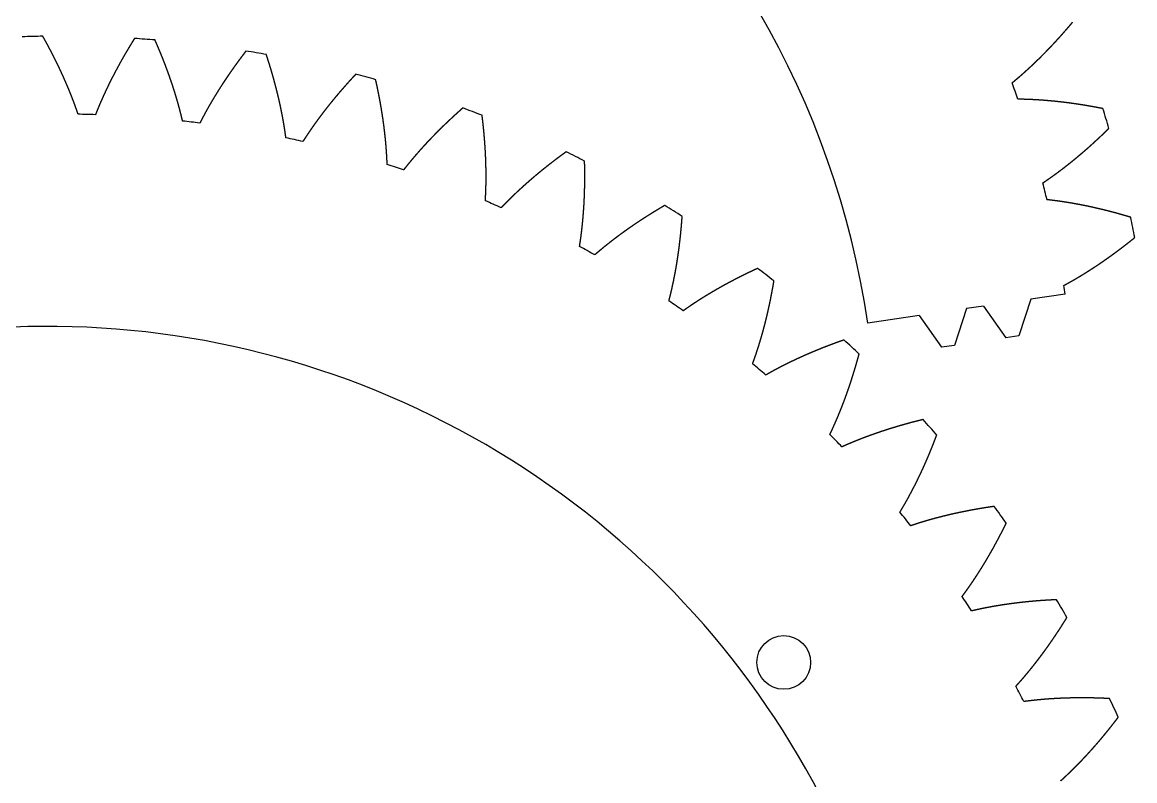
# Model space of a CAD drawing. Header units: millimetres. Extents: x 152 to 351, y -137 to 85.
# Drawn here: x 220.4 to 284.6, y -103.6 to -59.8 of the extents above; entities that cross this region are included whole.
import ezdxf

# ---------------------------------------------------------------- set-up
doc = ezdxf.new("R2010")
doc.units = ezdxf.units.MM
doc.header["$MEASUREMENT"] = 0

msp = doc.modelspace()

# ---------------------------------------------------------------- linework, layer by layer
at = {"linetype": 'Continuous'}
for p, q in [((280.547, -75.533), (278.568, -75.825)), ((275.848, -76.228), (274.859, -76.374)), ((275.848, -76.228), (277.13, -78.06)), ((278.568, -75.825), (277.872, -77.95)), ((272.138, -76.776), (269.172, -77.215)), ((272.138, -76.776), (273.42, -78.608)), ((274.859, -76.374), (274.162, -78.499)), ((277.872, -77.95), (277.13, -78.06)), ((274.162, -78.499), (273.42, -78.608))]:
    msp.add_line(p, q, dxfattribs=at)
msp.add_circle((264.318, -96.793), 1.55)
msp.add_circle((264.318, -96.793), 1.55)
for centre, radius, start, end in [((219.462, -84.564), 50.25, 8.40954, 180), ((222.604, -127.652), 67, 90.87617, 91.89306), ((222.604, -127.652), 67, 90.87617, 91.89306), ((222.604, -127.652), 67, 85.33771, 86.3546), ((222.604, -127.652), 67, 85.33771, 86.3546), ((222.604, -127.652), 67, 79.79925, 80.81614), ((222.604, -127.652), 67, 79.79925, 80.81614), ((222.604, -127.652), 67, 74.26079, 75.27768), ((222.604, -127.652), 67, 74.26079, 75.27768), ((218.703, -84.564), 62.5, 18.92621, 19.84302), ((222.604, -127.652), 67, 68.72233, 69.73921), ((222.604, -127.652), 67, 68.72233, 69.73921), ((222.604, -127.652), 62.5, 88.15698, 89.07379), ((222.604, -127.652), 62.5, 88.15698, 89.07379), ((218.703, -84.564), 67, 16.10694, 17.12383), ((222.604, -127.652), 62.5, 82.61852, 83.53533), ((222.604, -127.652), 62.5, 82.61852, 83.53533), ((222.604, -127.652), 62.5, 77.08005, 77.99687), ((222.604, -127.652), 62.5, 77.08005, 77.99687), ((222.604, -127.652), 67, 63.18386, 64.20075), ((222.604, -127.652), 67, 63.18386, 64.20075), ((222.604, -127.652), 62.5, 71.54159, 72.45841), ((222.604, -127.652), 62.5, 71.54159, 72.45841), ((218.703, -84.564), 62.5, 13.38775, 14.30456), ((222.604, -127.652), 62.5, 66.00313, 66.91995), ((222.604, -127.652), 62.5, 66.00313, 66.91995), ((222.604, -127.652), 67, 57.6454, 58.66229), ((222.604, -127.652), 67, 57.6454, 58.66229), ((218.703, -84.564), 67, 10.56848, 11.58537), ((222.604, -127.652), 62.5, 60.46467, 61.38148), ((222.604, -127.652), 62.5, 60.46467, 61.38148), ((222.604, -127.652), 67, 52.10694, 53.12383), ((222.604, -127.652), 67, 52.10694, 53.12383), ((218.703, -84.564), 62.5, 8.30769, 8.7661), ((222.604, -127.652), 62.5, 54.92621, 55.84302), ((222.604, -127.652), 62.5, 54.92621, 55.84302), ((221.844, -127.652), 50.25, 0, 188.40954), ((221.844, -127.652), 50.25, 0, 188.40954), ((222.604, -127.652), 67, 46.56848, 47.58537), ((222.604, -127.652), 67, 46.56848, 47.58537), ((222.604, -127.652), 62.5, 49.38775, 50.30456), ((222.604, -127.652), 62.5, 49.38775, 50.30456), ((222.604, -127.652), 67, 41.03002, 42.04691), ((222.604, -127.652), 67, 41.03002, 42.04691), ((222.604, -127.652), 62.5, 43.84929, 44.7661), ((222.604, -127.652), 62.5, 43.84929, 44.7661), ((222.604, -127.652), 67, 35.49156, 36.50844), ((222.604, -127.652), 67, 35.49156, 36.50844), ((222.604, -127.652), 62.5, 38.31082, 39.22764), ((222.604, -127.652), 62.5, 38.31082, 39.22764), ((222.604, -127.652), 62.5, 32.77236, 33.68918), ((222.604, -127.652), 62.5, 32.77236, 33.68918), ((222.604, -127.652), 67, 29.95309, 30.96998), ((222.604, -127.652), 67, 29.95309, 30.96998), ((222.604, -127.652), 62.5, 27.2339, 28.15071), ((222.604, -127.652), 62.5, 27.2339, 28.15071), ((222.604, -127.652), 67, 24.41463, 25.43152), ((222.604, -127.652), 67, 24.41463, 25.43152)]:
    msp.add_arc(centre, radius, start, end)
for points in [[(277.492, -63.348), (277.509, -63.335), (277.542, -63.307), (277.591, -63.266), (277.658, -63.211), (277.74, -63.142), (277.822, -63.072), (277.904, -63.002), (277.986, -62.931), (278.067, -62.86), (278.148, -62.788), (278.229, -62.716), (278.309, -62.643), (278.39, -62.57), (278.47, -62.497), (278.55, -62.423), (278.629, -62.349), (278.709, -62.274), (278.788, -62.199), (278.867, -62.123), (278.945, -62.047), (279.024, -61.971), (279.102, -61.894), (279.18, -61.817), (279.258, -61.739), (279.335, -61.661), (279.412, -61.583), (279.489, -61.504), (279.566, -61.425), (279.642, -61.345), (279.719, -61.265), (279.795, -61.185), (279.87, -61.104), (279.946, -61.023), (280.021, -60.941), (280.096, -60.86), (280.171, -60.777), (280.246, -60.695), (280.32, -60.612), (280.394, -60.529), (280.468, -60.445), (280.541, -60.361), (280.615, -60.277), (280.688, -60.192), (280.761, -60.107), (280.834, -60.022), (280.892, -59.953), (280.935, -59.902), (280.964, -59.867), (280.978, -59.85)], [(223.614, -65.16), (223.607, -65.14), (223.594, -65.099), (223.573, -65.038), (223.545, -64.956), (223.509, -64.855), (223.473, -64.753), (223.436, -64.652), (223.399, -64.55), (223.362, -64.449), (223.323, -64.348), (223.284, -64.247), (223.245, -64.146), (223.205, -64.044), (223.165, -63.944), (223.124, -63.843), (223.083, -63.742), (223.041, -63.641), (222.999, -63.54), (222.956, -63.44), (222.913, -63.339), (222.87, -63.239), (222.825, -63.139), (222.781, -63.038), (222.736, -62.938), (222.69, -62.838), (222.644, -62.738), (222.598, -62.638), (222.551, -62.539), (222.504, -62.439), (222.456, -62.339), (222.408, -62.24), (222.359, -62.14), (222.31, -62.041), (222.261, -61.942), (222.211, -61.842), (222.161, -61.743), (222.11, -61.644), (222.059, -61.545), (222.007, -61.447), (221.955, -61.348), (221.903, -61.249), (221.85, -61.151), (221.797, -61.052), (221.743, -60.954), (221.689, -60.856), (221.645, -60.777), (221.613, -60.718), (221.591, -60.679), (221.58, -60.66)], [(223.614, -65.16), (223.607, -65.14), (223.594, -65.099), (223.573, -65.038), (223.545, -64.956), (223.509, -64.855), (223.473, -64.753), (223.436, -64.652), (223.399, -64.55), (223.362, -64.449), (223.323, -64.348), (223.284, -64.247), (223.245, -64.146), (223.205, -64.044), (223.165, -63.944), (223.124, -63.843), (223.083, -63.742), (223.041, -63.641), (222.999, -63.54), (222.956, -63.44), (222.913, -63.339), (222.87, -63.239), (222.825, -63.139), (222.781, -63.038), (222.736, -62.938), (222.69, -62.838), (222.644, -62.738), (222.598, -62.638), (222.551, -62.539), (222.504, -62.439), (222.456, -62.339), (222.408, -62.24), (222.359, -62.14), (222.31, -62.041), (222.261, -61.942), (222.211, -61.842), (222.161, -61.743), (222.11, -61.644), (222.059, -61.545), (222.007, -61.447), (221.955, -61.348), (221.903, -61.249), (221.85, -61.151), (221.797, -61.052), (221.743, -60.954), (221.689, -60.856), (221.645, -60.777), (221.613, -60.718), (221.591, -60.679), (221.58, -60.66)], [(226.864, -60.787), (226.852, -60.806), (226.828, -60.844), (226.793, -60.902), (226.745, -60.978), (226.687, -61.073), (226.628, -61.169), (226.57, -61.265), (226.513, -61.361), (226.456, -61.457), (226.399, -61.553), (226.343, -61.649), (226.287, -61.745), (226.231, -61.842), (226.176, -61.938), (226.122, -62.035), (226.067, -62.132), (226.014, -62.229), (225.96, -62.326), (225.907, -62.423), (225.855, -62.52), (225.803, -62.617), (225.751, -62.715), (225.7, -62.812), (225.649, -62.91), (225.599, -63.008), (225.549, -63.105), (225.5, -63.203), (225.451, -63.301), (225.402, -63.4), (225.354, -63.498), (225.307, -63.596), (225.26, -63.695), (225.213, -63.793), (225.167, -63.892), (225.122, -63.991), (225.076, -64.09), (225.032, -64.189), (224.988, -64.288), (224.944, -64.387), (224.901, -64.486), (224.858, -64.586), (224.816, -64.685), (224.775, -64.785), (224.734, -64.884), (224.693, -64.984), (224.661, -65.064), (224.638, -65.124), (224.622, -65.164), (224.614, -65.184)], [(226.864, -60.787), (226.852, -60.806), (226.828, -60.844), (226.793, -60.902), (226.745, -60.978), (226.687, -61.073), (226.628, -61.169), (226.57, -61.265), (226.513, -61.361), (226.456, -61.457), (226.399, -61.553), (226.343, -61.649), (226.287, -61.745), (226.231, -61.842), (226.176, -61.938), (226.122, -62.035), (226.067, -62.132), (226.014, -62.229), (225.96, -62.326), (225.907, -62.423), (225.855, -62.52), (225.803, -62.617), (225.751, -62.715), (225.7, -62.812), (225.649, -62.91), (225.599, -63.008), (225.549, -63.105), (225.5, -63.203), (225.451, -63.301), (225.402, -63.4), (225.354, -63.498), (225.307, -63.596), (225.26, -63.695), (225.213, -63.793), (225.167, -63.892), (225.122, -63.991), (225.076, -64.09), (225.032, -64.189), (224.988, -64.288), (224.944, -64.387), (224.901, -64.486), (224.858, -64.586), (224.816, -64.685), (224.775, -64.785), (224.734, -64.884), (224.693, -64.984), (224.661, -65.064), (224.638, -65.124), (224.622, -65.164), (224.614, -65.184)], [(229.641, -65.549), (229.636, -65.528), (229.626, -65.486), (229.612, -65.424), (229.591, -65.34), (229.566, -65.235), (229.54, -65.131), (229.513, -65.026), (229.486, -64.922), (229.458, -64.817), (229.43, -64.713), (229.401, -64.608), (229.371, -64.504), (229.342, -64.399), (229.311, -64.295), (229.28, -64.191), (229.249, -64.086), (229.217, -63.982), (229.185, -63.878), (229.152, -63.774), (229.119, -63.669), (229.085, -63.565), (229.051, -63.461), (229.016, -63.357), (228.981, -63.253), (228.945, -63.149), (228.909, -63.045), (228.873, -62.941), (228.836, -62.837), (228.798, -62.734), (228.76, -62.63), (228.722, -62.526), (228.683, -62.422), (228.644, -62.319), (228.604, -62.215), (228.564, -62.112), (228.524, -62.008), (228.483, -61.905), (228.441, -61.801), (228.4, -61.698), (228.357, -61.595), (228.315, -61.492), (228.272, -61.388), (228.228, -61.285), (228.184, -61.182), (228.14, -61.079), (228.104, -60.997), (228.077, -60.935), (228.059, -60.894), (228.05, -60.873)], [(229.641, -65.549), (229.636, -65.528), (229.626, -65.486), (229.612, -65.424), (229.591, -65.34), (229.566, -65.235), (229.54, -65.131), (229.513, -65.026), (229.486, -64.922), (229.458, -64.817), (229.43, -64.713), (229.401, -64.608), (229.371, -64.504), (229.342, -64.399), (229.311, -64.295), (229.28, -64.191), (229.249, -64.086), (229.217, -63.982), (229.185, -63.878), (229.152, -63.774), (229.119, -63.669), (229.085, -63.565), (229.051, -63.461), (229.016, -63.357), (228.981, -63.253), (228.945, -63.149), (228.909, -63.045), (228.873, -62.941), (228.836, -62.837), (228.798, -62.734), (228.76, -62.63), (228.722, -62.526), (228.683, -62.422), (228.644, -62.319), (228.604, -62.215), (228.564, -62.112), (228.524, -62.008), (228.483, -61.905), (228.441, -61.801), (228.4, -61.698), (228.357, -61.595), (228.315, -61.492), (228.272, -61.388), (228.228, -61.285), (228.184, -61.182), (228.14, -61.079), (228.104, -60.997), (228.077, -60.935), (228.059, -60.894), (228.05, -60.873)], [(233.297, -61.511), (233.284, -61.528), (233.256, -61.564), (233.215, -61.617), (233.161, -61.689), (233.093, -61.778), (233.026, -61.868), (232.959, -61.958), (232.893, -62.047), (232.826, -62.137), (232.761, -62.228), (232.695, -62.318), (232.63, -62.408), (232.566, -62.499), (232.502, -62.59), (232.438, -62.681), (232.375, -62.772), (232.312, -62.863), (232.249, -62.954), (232.187, -63.046), (232.126, -63.138), (232.065, -63.229), (232.004, -63.321), (231.943, -63.414), (231.884, -63.506), (231.824, -63.598), (231.765, -63.691), (231.706, -63.784), (231.648, -63.877), (231.591, -63.97), (231.533, -64.063), (231.477, -64.156), (231.42, -64.25), (231.364, -64.343), (231.309, -64.437), (231.254, -64.531), (231.2, -64.625), (231.146, -64.719), (231.092, -64.814), (231.039, -64.908), (230.987, -65.003), (230.935, -65.098), (230.883, -65.193), (230.832, -65.288), (230.782, -65.383), (230.732, -65.478), (230.692, -65.555), (230.663, -65.612), (230.643, -65.651), (230.634, -65.67)], [(233.297, -61.511), (233.284, -61.528), (233.256, -61.564), (233.215, -61.617), (233.161, -61.689), (233.093, -61.778), (233.026, -61.868), (232.959, -61.958), (232.893, -62.047), (232.826, -62.137), (232.761, -62.228), (232.695, -62.318), (232.63, -62.408), (232.566, -62.499), (232.502, -62.59), (232.438, -62.681), (232.375, -62.772), (232.312, -62.863), (232.249, -62.954), (232.187, -63.046), (232.126, -63.138), (232.065, -63.229), (232.004, -63.321), (231.943, -63.414), (231.884, -63.506), (231.824, -63.598), (231.765, -63.691), (231.706, -63.784), (231.648, -63.877), (231.591, -63.97), (231.533, -64.063), (231.477, -64.156), (231.42, -64.25), (231.364, -64.343), (231.309, -64.437), (231.254, -64.531), (231.2, -64.625), (231.146, -64.719), (231.092, -64.814), (231.039, -64.908), (230.987, -65.003), (230.935, -65.098), (230.883, -65.193), (230.832, -65.288), (230.782, -65.383), (230.732, -65.478), (230.692, -65.555), (230.663, -65.612), (230.643, -65.651), (230.634, -65.67)], [(235.602, -66.518), (235.599, -66.497), (235.593, -66.454), (235.585, -66.39), (235.573, -66.305), (235.557, -66.199), (235.541, -66.092), (235.525, -65.985), (235.508, -65.879), (235.49, -65.772), (235.472, -65.665), (235.454, -65.559), (235.434, -65.452), (235.415, -65.345), (235.395, -65.238), (235.374, -65.131), (235.353, -65.025), (235.331, -64.918), (235.309, -64.811), (235.287, -64.704), (235.264, -64.597), (235.24, -64.49), (235.216, -64.383), (235.191, -64.276), (235.167, -64.169), (235.141, -64.062), (235.115, -63.955), (235.089, -63.848), (235.062, -63.741), (235.035, -63.634), (235.007, -63.528), (234.979, -63.421), (234.95, -63.314), (234.921, -63.207), (234.892, -63.1), (234.862, -62.993), (234.832, -62.886), (234.801, -62.779), (234.77, -62.672), (234.738, -62.565), (234.706, -62.458), (234.673, -62.352), (234.64, -62.245), (234.607, -62.138), (234.573, -62.031), (234.539, -61.924), (234.512, -61.839), (234.491, -61.775), (234.477, -61.732), (234.47, -61.711)], [(235.602, -66.518), (235.599, -66.497), (235.593, -66.454), (235.585, -66.39), (235.573, -66.305), (235.557, -66.199), (235.541, -66.092), (235.525, -65.985), (235.508, -65.879), (235.49, -65.772), (235.472, -65.665), (235.454, -65.559), (235.434, -65.452), (235.415, -65.345), (235.395, -65.238), (235.374, -65.131), (235.353, -65.025), (235.331, -64.918), (235.309, -64.811), (235.287, -64.704), (235.264, -64.597), (235.24, -64.49), (235.216, -64.383), (235.191, -64.276), (235.167, -64.169), (235.141, -64.062), (235.115, -63.955), (235.089, -63.848), (235.062, -63.741), (235.035, -63.634), (235.007, -63.528), (234.979, -63.421), (234.95, -63.314), (234.921, -63.207), (234.892, -63.1), (234.862, -62.993), (234.832, -62.886), (234.801, -62.779), (234.77, -62.672), (234.738, -62.565), (234.706, -62.458), (234.673, -62.352), (234.64, -62.245), (234.607, -62.138), (234.573, -62.031), (234.539, -61.924), (234.512, -61.839), (234.491, -61.775), (234.477, -61.732), (234.47, -61.711)], [(239.631, -62.851), (239.616, -62.868), (239.585, -62.901), (239.539, -62.95), (239.478, -63.016), (239.402, -63.098), (239.326, -63.181), (239.251, -63.264), (239.176, -63.347), (239.102, -63.43), (239.028, -63.513), (238.954, -63.597), (238.881, -63.681), (238.808, -63.765), (238.735, -63.849), (238.663, -63.933), (238.591, -64.018), (238.52, -64.102), (238.449, -64.187), (238.378, -64.272), (238.308, -64.358), (238.238, -64.443), (238.169, -64.529), (238.1, -64.615), (238.031, -64.701), (237.963, -64.787), (237.895, -64.874), (237.828, -64.96), (237.761, -65.047), (237.695, -65.134), (237.629, -65.221), (237.563, -65.309), (237.498, -65.397), (237.434, -65.484), (237.369, -65.572), (237.306, -65.66), (237.242, -65.749), (237.18, -65.837), (237.117, -65.926), (237.055, -66.015), (236.994, -66.104), (236.933, -66.194), (236.873, -66.283), (236.813, -66.373), (236.753, -66.463), (236.695, -66.553), (236.648, -66.625), (236.613, -66.68), (236.59, -66.716), (236.578, -66.734)], [(239.631, -62.851), (239.616, -62.868), (239.585, -62.901), (239.539, -62.95), (239.478, -63.016), (239.402, -63.098), (239.326, -63.181), (239.251, -63.264), (239.176, -63.347), (239.102, -63.43), (239.028, -63.513), (238.954, -63.597), (238.881, -63.681), (238.808, -63.765), (238.735, -63.849), (238.663, -63.933), (238.591, -64.018), (238.52, -64.102), (238.449, -64.187), (238.378, -64.272), (238.308, -64.358), (238.238, -64.443), (238.169, -64.529), (238.1, -64.615), (238.031, -64.701), (237.963, -64.787), (237.895, -64.874), (237.828, -64.96), (237.761, -65.047), (237.695, -65.134), (237.629, -65.221), (237.563, -65.309), (237.498, -65.397), (237.434, -65.484), (237.369, -65.572), (237.306, -65.66), (237.242, -65.749), (237.18, -65.837), (237.117, -65.926), (237.055, -66.015), (236.994, -66.104), (236.933, -66.194), (236.873, -66.283), (236.813, -66.373), (236.753, -66.463), (236.695, -66.553), (236.648, -66.625), (236.613, -66.68), (236.59, -66.716), (236.578, -66.734)], [(241.441, -68.058), (241.441, -68.037), (241.439, -67.994), (241.437, -67.929), (241.433, -67.843), (241.428, -67.736), (241.422, -67.628), (241.416, -67.52), (241.41, -67.413), (241.402, -67.305), (241.395, -67.197), (241.386, -67.089), (241.378, -66.98), (241.369, -66.872), (241.359, -66.764), (241.349, -66.656), (241.338, -66.547), (241.327, -66.439), (241.315, -66.33), (241.303, -66.222), (241.29, -66.113), (241.277, -66.004), (241.263, -65.896), (241.249, -65.787), (241.235, -65.678), (241.22, -65.569), (241.204, -65.46), (241.188, -65.351), (241.172, -65.242), (241.155, -65.133), (241.138, -65.024), (241.12, -64.915), (241.102, -64.806), (241.084, -64.696), (241.065, -64.587), (241.045, -64.478), (241.025, -64.368), (241.005, -64.259), (240.984, -64.15), (240.963, -64.04), (240.941, -63.931), (240.919, -63.821), (240.897, -63.712), (240.874, -63.602), (240.851, -63.493), (240.827, -63.383), (240.808, -63.295), (240.793, -63.23), (240.783, -63.186), (240.778, -63.164)], [(241.441, -68.058), (241.441, -68.037), (241.439, -67.994), (241.437, -67.929), (241.433, -67.843), (241.428, -67.736), (241.422, -67.628), (241.416, -67.52), (241.41, -67.413), (241.402, -67.305), (241.395, -67.197), (241.386, -67.089), (241.378, -66.98), (241.369, -66.872), (241.359, -66.764), (241.349, -66.656), (241.338, -66.547), (241.327, -66.439), (241.315, -66.33), (241.303, -66.222), (241.29, -66.113), (241.277, -66.004), (241.263, -65.896), (241.249, -65.787), (241.235, -65.678), (241.22, -65.569), (241.204, -65.46), (241.188, -65.351), (241.172, -65.242), (241.155, -65.133), (241.138, -65.024), (241.12, -64.915), (241.102, -64.806), (241.084, -64.696), (241.065, -64.587), (241.045, -64.478), (241.025, -64.368), (241.005, -64.259), (240.984, -64.15), (240.963, -64.04), (240.941, -63.931), (240.919, -63.821), (240.897, -63.712), (240.874, -63.602), (240.851, -63.493), (240.827, -63.383), (240.808, -63.295), (240.793, -63.23), (240.783, -63.186), (240.778, -63.164)], [(245.806, -64.797), (245.789, -64.812), (245.755, -64.842), (245.705, -64.886), (245.637, -64.946), (245.554, -65.021), (245.471, -65.096), (245.388, -65.171), (245.305, -65.246), (245.223, -65.322), (245.141, -65.398), (245.06, -65.474), (244.979, -65.55), (244.898, -65.627), (244.818, -65.703), (244.738, -65.78), (244.658, -65.858), (244.579, -65.935), (244.5, -66.013), (244.421, -66.091), (244.343, -66.169), (244.266, -66.247), (244.188, -66.326), (244.111, -66.405), (244.035, -66.484), (243.959, -66.563), (243.883, -66.643), (243.808, -66.722), (243.733, -66.802), (243.658, -66.883), (243.584, -66.963), (243.51, -67.044), (243.437, -67.125), (243.364, -67.206), (243.292, -67.287), (243.22, -67.369), (243.149, -67.451), (243.077, -67.533), (243.007, -67.615), (242.937, -67.698), (242.867, -67.781), (242.798, -67.864), (242.729, -67.947), (242.661, -68.03), (242.593, -68.114), (242.526, -68.198), (242.472, -68.266), (242.432, -68.316), (242.406, -68.35), (242.393, -68.367)], [(245.806, -64.797), (245.789, -64.812), (245.755, -64.842), (245.705, -64.886), (245.637, -64.946), (245.554, -65.021), (245.471, -65.096), (245.388, -65.171), (245.305, -65.246), (245.223, -65.322), (245.141, -65.398), (245.06, -65.474), (244.979, -65.55), (244.898, -65.627), (244.818, -65.703), (244.738, -65.78), (244.658, -65.858), (244.579, -65.935), (244.5, -66.013), (244.421, -66.091), (244.343, -66.169), (244.266, -66.247), (244.188, -66.326), (244.111, -66.405), (244.035, -66.484), (243.959, -66.563), (243.883, -66.643), (243.808, -66.722), (243.733, -66.802), (243.658, -66.883), (243.584, -66.963), (243.51, -67.044), (243.437, -67.125), (243.364, -67.206), (243.292, -67.287), (243.22, -67.369), (243.149, -67.451), (243.077, -67.533), (243.007, -67.615), (242.937, -67.698), (242.867, -67.781), (242.798, -67.864), (242.729, -67.947), (242.661, -68.03), (242.593, -68.114), (242.526, -68.198), (242.472, -68.266), (242.432, -68.316), (242.406, -68.35), (242.393, -68.367)], [(282.733, -64.836), (282.711, -64.832), (282.667, -64.823), (282.6, -64.81), (282.512, -64.793), (282.402, -64.772), (282.292, -64.751), (282.182, -64.731), (282.072, -64.711), (281.962, -64.692), (281.852, -64.673), (281.742, -64.654), (281.632, -64.636), (281.523, -64.619), (281.413, -64.601), (281.303, -64.584), (281.193, -64.568), (281.084, -64.552), (280.974, -64.537), (280.864, -64.522), (280.755, -64.507), (280.645, -64.493), (280.536, -64.479), (280.427, -64.466), (280.317, -64.453), (280.208, -64.441), (280.099, -64.429), (279.99, -64.417), (279.881, -64.406), (279.772, -64.396), (279.663, -64.386), (279.554, -64.376), (279.445, -64.367), (279.337, -64.359), (279.228, -64.351), (279.12, -64.343), (279.011, -64.336), (278.903, -64.329), (278.794, -64.323), (278.686, -64.318), (278.578, -64.312), (278.47, -64.308), (278.362, -64.304), (278.254, -64.3), (278.146, -64.297), (278.039, -64.295), (277.953, -64.293), (277.888, -64.292), (277.845, -64.292), (277.824, -64.292)], [(247.105, -70.154), (247.106, -70.133), (247.109, -70.09), (247.113, -70.026), (247.117, -69.94), (247.123, -69.832), (247.128, -69.725), (247.132, -69.617), (247.136, -69.509), (247.139, -69.401), (247.142, -69.292), (247.144, -69.184), (247.146, -69.076), (247.147, -68.967), (247.148, -68.858), (247.148, -68.75), (247.148, -68.641), (247.147, -68.532), (247.146, -68.422), (247.144, -68.313), (247.142, -68.204), (247.14, -68.094), (247.137, -67.985), (247.133, -67.875), (247.129, -67.765), (247.125, -67.656), (247.12, -67.546), (247.115, -67.436), (247.109, -67.326), (247.103, -67.215), (247.096, -67.105), (247.089, -66.995), (247.081, -66.884), (247.073, -66.774), (247.065, -66.663), (247.056, -66.553), (247.047, -66.442), (247.037, -66.331), (247.027, -66.22), (247.017, -66.109), (247.006, -65.998), (246.994, -65.887), (246.983, -65.776), (246.971, -65.665), (246.958, -65.553), (246.945, -65.442), (246.934, -65.353), (246.926, -65.286), (246.92, -65.241), (246.918, -65.219)], [(247.105, -70.154), (247.106, -70.133), (247.109, -70.09), (247.113, -70.026), (247.117, -69.94), (247.123, -69.832), (247.128, -69.725), (247.132, -69.617), (247.136, -69.509), (247.139, -69.401), (247.142, -69.292), (247.144, -69.184), (247.146, -69.076), (247.147, -68.967), (247.148, -68.858), (247.148, -68.75), (247.148, -68.641), (247.147, -68.532), (247.146, -68.422), (247.144, -68.313), (247.142, -68.204), (247.14, -68.094), (247.137, -67.985), (247.133, -67.875), (247.129, -67.765), (247.125, -67.656), (247.12, -67.546), (247.115, -67.436), (247.109, -67.326), (247.103, -67.215), (247.096, -67.105), (247.089, -66.995), (247.081, -66.884), (247.073, -66.774), (247.065, -66.663), (247.056, -66.553), (247.047, -66.442), (247.037, -66.331), (247.027, -66.22), (247.017, -66.109), (247.006, -65.998), (246.994, -65.887), (246.983, -65.776), (246.971, -65.665), (246.958, -65.553), (246.945, -65.442), (246.934, -65.353), (246.926, -65.286), (246.92, -65.241), (246.918, -65.219)], [(279.265, -69.121), (279.283, -69.109), (279.319, -69.085), (279.372, -69.049), (279.443, -69.001), (279.532, -68.94), (279.62, -68.878), (279.709, -68.816), (279.797, -68.754), (279.884, -68.691), (279.972, -68.627), (280.06, -68.563), (280.147, -68.499), (280.234, -68.434), (280.321, -68.368), (280.407, -68.302), (280.494, -68.236), (280.58, -68.169), (280.666, -68.102), (280.752, -68.035), (280.837, -67.967), (280.923, -67.898), (281.008, -67.829), (281.093, -67.76), (281.178, -67.69), (281.262, -67.62), (281.347, -67.549), (281.431, -67.478), (281.515, -67.407), (281.599, -67.335), (281.682, -67.263), (281.766, -67.19), (281.849, -67.117), (281.932, -67.044), (282.015, -66.97), (282.097, -66.896), (282.18, -66.821), (282.262, -66.746), (282.344, -66.671), (282.426, -66.595), (282.507, -66.519), (282.589, -66.442), (282.67, -66.365), (282.751, -66.288), (282.832, -66.211), (282.912, -66.133), (282.977, -66.07), (283.025, -66.023), (283.057, -65.991), (283.073, -65.976)], [(251.764, -67.33), (251.746, -67.343), (251.709, -67.369), (251.654, -67.409), (251.582, -67.462), (251.491, -67.528), (251.401, -67.595), (251.312, -67.661), (251.222, -67.729), (251.133, -67.796), (251.044, -67.864), (250.956, -67.931), (250.868, -68), (250.78, -68.068), (250.693, -68.137), (250.606, -68.206), (250.519, -68.275), (250.433, -68.344), (250.347, -68.414), (250.261, -68.484), (250.176, -68.554), (250.091, -68.625), (250.006, -68.695), (249.922, -68.766), (249.838, -68.838), (249.755, -68.909), (249.672, -68.981), (249.589, -69.053), (249.507, -69.126), (249.425, -69.198), (249.343, -69.271), (249.262, -69.344), (249.182, -69.418), (249.101, -69.492), (249.021, -69.566), (248.942, -69.64), (248.863, -69.715), (248.784, -69.789), (248.706, -69.865), (248.628, -69.94), (248.551, -70.016), (248.474, -70.092), (248.397, -70.168), (248.321, -70.245), (248.246, -70.321), (248.171, -70.399), (248.111, -70.46), (248.066, -70.507), (248.037, -70.538), (248.022, -70.554)], [(251.764, -67.33), (251.746, -67.343), (251.709, -67.369), (251.654, -67.409), (251.582, -67.462), (251.491, -67.528), (251.401, -67.595), (251.312, -67.661), (251.222, -67.729), (251.133, -67.796), (251.044, -67.864), (250.956, -67.931), (250.868, -68), (250.78, -68.068), (250.693, -68.137), (250.606, -68.206), (250.519, -68.275), (250.433, -68.344), (250.347, -68.414), (250.261, -68.484), (250.176, -68.554), (250.091, -68.625), (250.006, -68.695), (249.922, -68.766), (249.838, -68.838), (249.755, -68.909), (249.672, -68.981), (249.589, -69.053), (249.507, -69.126), (249.425, -69.198), (249.343, -69.271), (249.262, -69.344), (249.182, -69.418), (249.101, -69.492), (249.021, -69.566), (248.942, -69.64), (248.863, -69.715), (248.784, -69.789), (248.706, -69.865), (248.628, -69.94), (248.551, -70.016), (248.474, -70.092), (248.397, -70.168), (248.321, -70.245), (248.246, -70.321), (248.171, -70.399), (248.111, -70.46), (248.066, -70.507), (248.037, -70.538), (248.022, -70.554)], [(252.54, -72.787), (252.543, -72.766), (252.55, -72.724), (252.56, -72.66), (252.573, -72.575), (252.589, -72.469), (252.604, -72.362), (252.619, -72.255), (252.633, -72.148), (252.646, -72.041), (252.66, -71.933), (252.672, -71.826), (252.685, -71.718), (252.696, -71.61), (252.708, -71.502), (252.718, -71.393), (252.729, -71.285), (252.738, -71.176), (252.748, -71.068), (252.757, -70.959), (252.765, -70.85), (252.773, -70.74), (252.781, -70.631), (252.788, -70.522), (252.795, -70.412), (252.801, -70.302), (252.807, -70.192), (252.812, -70.082), (252.817, -69.972), (252.821, -69.862), (252.825, -69.752), (252.829, -69.641), (252.832, -69.53), (252.835, -69.42), (252.837, -69.309), (252.839, -69.198), (252.841, -69.087), (252.842, -68.975), (252.842, -68.864), (252.843, -68.753), (252.842, -68.641), (252.842, -68.529), (252.841, -68.417), (252.839, -68.306), (252.838, -68.194), (252.835, -68.082), (252.833, -67.992), (252.832, -67.924), (252.83, -67.879), (252.83, -67.857)], [(252.54, -72.787), (252.543, -72.766), (252.55, -72.724), (252.56, -72.66), (252.573, -72.575), (252.589, -72.469), (252.604, -72.362), (252.619, -72.255), (252.633, -72.148), (252.646, -72.041), (252.66, -71.933), (252.672, -71.826), (252.685, -71.718), (252.696, -71.61), (252.708, -71.502), (252.718, -71.393), (252.729, -71.285), (252.738, -71.176), (252.748, -71.068), (252.757, -70.959), (252.765, -70.85), (252.773, -70.74), (252.781, -70.631), (252.788, -70.522), (252.795, -70.412), (252.801, -70.302), (252.807, -70.192), (252.812, -70.082), (252.817, -69.972), (252.821, -69.862), (252.825, -69.752), (252.829, -69.641), (252.832, -69.53), (252.835, -69.42), (252.837, -69.309), (252.839, -69.198), (252.841, -69.087), (252.842, -68.975), (252.842, -68.864), (252.843, -68.753), (252.842, -68.641), (252.842, -68.529), (252.841, -68.417), (252.839, -68.306), (252.838, -68.194), (252.835, -68.082), (252.833, -67.992), (252.832, -67.924), (252.83, -67.879), (252.83, -67.857)], [(257.45, -70.426), (257.43, -70.437), (257.391, -70.46), (257.333, -70.494), (257.256, -70.54), (257.159, -70.597), (257.063, -70.654), (256.968, -70.712), (256.872, -70.77), (256.777, -70.829), (256.682, -70.888), (256.587, -70.947), (256.493, -71.006), (256.399, -71.065), (256.306, -71.125), (256.212, -71.186), (256.119, -71.246), (256.027, -71.307), (255.934, -71.368), (255.842, -71.429), (255.751, -71.491), (255.659, -71.553), (255.568, -71.615), (255.478, -71.678), (255.388, -71.741), (255.298, -71.804), (255.208, -71.867), (255.119, -71.931), (255.03, -71.995), (254.941, -72.06), (254.853, -72.124), (254.765, -72.189), (254.678, -72.255), (254.591, -72.32), (254.504, -72.386), (254.418, -72.453), (254.332, -72.519), (254.247, -72.586), (254.161, -72.654), (254.077, -72.721), (253.992, -72.789), (253.908, -72.857), (253.825, -72.926), (253.742, -72.995), (253.659, -73.064), (253.577, -73.133), (253.512, -73.189), (253.463, -73.231), (253.43, -73.259), (253.414, -73.273)], [(257.45, -70.426), (257.43, -70.437), (257.391, -70.46), (257.333, -70.494), (257.256, -70.54), (257.159, -70.597), (257.063, -70.654), (256.968, -70.712), (256.872, -70.77), (256.777, -70.829), (256.682, -70.888), (256.587, -70.947), (256.493, -71.006), (256.399, -71.065), (256.306, -71.125), (256.212, -71.186), (256.119, -71.246), (256.027, -71.307), (255.934, -71.368), (255.842, -71.429), (255.751, -71.491), (255.659, -71.553), (255.568, -71.615), (255.478, -71.678), (255.388, -71.741), (255.298, -71.804), (255.208, -71.867), (255.119, -71.931), (255.03, -71.995), (254.941, -72.06), (254.853, -72.124), (254.765, -72.189), (254.678, -72.255), (254.591, -72.32), (254.504, -72.386), (254.418, -72.453), (254.332, -72.519), (254.247, -72.586), (254.161, -72.654), (254.077, -72.721), (253.992, -72.789), (253.908, -72.857), (253.825, -72.926), (253.742, -72.995), (253.659, -73.064), (253.577, -73.133), (253.512, -73.189), (253.463, -73.231), (253.43, -73.259), (253.414, -73.273)], [(284.338, -71.108), (284.316, -71.102), (284.273, -71.089), (284.209, -71.069), (284.123, -71.044), (284.015, -71.012), (283.907, -70.981), (283.8, -70.95), (283.692, -70.92), (283.585, -70.89), (283.477, -70.86), (283.369, -70.831), (283.262, -70.803), (283.154, -70.775), (283.047, -70.747), (282.939, -70.72), (282.831, -70.693), (282.724, -70.666), (282.616, -70.64), (282.509, -70.615), (282.401, -70.59), (282.293, -70.565), (282.186, -70.541), (282.078, -70.517), (281.971, -70.494), (281.863, -70.471), (281.756, -70.448), (281.648, -70.426), (281.541, -70.405), (281.433, -70.384), (281.326, -70.364), (281.218, -70.344), (281.111, -70.324), (281.004, -70.305), (280.896, -70.287), (280.789, -70.268), (280.682, -70.251), (280.575, -70.234), (280.467, -70.217), (280.36, -70.201), (280.253, -70.186), (280.146, -70.171), (280.039, -70.156), (279.932, -70.142), (279.825, -70.129), (279.718, -70.116), (279.633, -70.106), (279.568, -70.099), (279.526, -70.095), (279.504, -70.092)], [(257.695, -75.933), (257.701, -75.912), (257.712, -75.87), (257.728, -75.808), (257.749, -75.725), (257.775, -75.62), (257.8, -75.515), (257.825, -75.41), (257.85, -75.305), (257.873, -75.2), (257.897, -75.094), (257.92, -74.988), (257.943, -74.882), (257.965, -74.776), (257.986, -74.669), (258.007, -74.562), (258.028, -74.456), (258.048, -74.348), (258.068, -74.241), (258.088, -74.134), (258.107, -74.026), (258.125, -73.918), (258.143, -73.81), (258.161, -73.702), (258.178, -73.593), (258.195, -73.484), (258.211, -73.376), (258.227, -73.267), (258.243, -73.157), (258.258, -73.048), (258.272, -72.939), (258.287, -72.829), (258.3, -72.719), (258.314, -72.609), (258.327, -72.499), (258.34, -72.389), (258.352, -72.278), (258.364, -72.168), (258.375, -72.057), (258.386, -71.946), (258.397, -71.835), (258.407, -71.724), (258.417, -71.612), (258.426, -71.501), (258.435, -71.389), (258.444, -71.277), (258.45, -71.188), (258.455, -71.121), (258.458, -71.076), (258.46, -71.053)], [(257.695, -75.933), (257.701, -75.912), (257.712, -75.87), (257.728, -75.808), (257.749, -75.725), (257.775, -75.62), (257.8, -75.515), (257.825, -75.41), (257.85, -75.305), (257.873, -75.2), (257.897, -75.094), (257.92, -74.988), (257.943, -74.882), (257.965, -74.776), (257.986, -74.669), (258.007, -74.562), (258.028, -74.456), (258.048, -74.348), (258.068, -74.241), (258.088, -74.134), (258.107, -74.026), (258.125, -73.918), (258.143, -73.81), (258.161, -73.702), (258.178, -73.593), (258.195, -73.484), (258.211, -73.376), (258.227, -73.267), (258.243, -73.157), (258.258, -73.048), (258.272, -72.939), (258.287, -72.829), (258.3, -72.719), (258.314, -72.609), (258.327, -72.499), (258.34, -72.389), (258.352, -72.278), (258.364, -72.168), (258.375, -72.057), (258.386, -71.946), (258.397, -71.835), (258.407, -71.724), (258.417, -71.612), (258.426, -71.501), (258.435, -71.389), (258.444, -71.277), (258.45, -71.188), (258.455, -71.121), (258.458, -71.076), (258.46, -71.053)], [(280.473, -75.038), (280.492, -75.028), (280.529, -75.008), (280.586, -74.977), (280.662, -74.936), (280.756, -74.884), (280.85, -74.831), (280.944, -74.778), (281.037, -74.724), (281.131, -74.67), (281.224, -74.615), (281.317, -74.56), (281.41, -74.504), (281.503, -74.448), (281.596, -74.391), (281.689, -74.334), (281.781, -74.276), (281.873, -74.218), (281.965, -74.159), (282.057, -74.1), (282.149, -74.041), (282.241, -73.981), (282.332, -73.921), (282.424, -73.86), (282.515, -73.798), (282.606, -73.737), (282.696, -73.675), (282.787, -73.612), (282.878, -73.549), (282.968, -73.486), (283.058, -73.422), (283.148, -73.358), (283.238, -73.293), (283.328, -73.228), (283.417, -73.162), (283.507, -73.097), (283.596, -73.03), (283.685, -72.964), (283.774, -72.896), (283.862, -72.829), (283.951, -72.761), (284.039, -72.693), (284.128, -72.624), (284.216, -72.555), (284.304, -72.486), (284.391, -72.416), (284.461, -72.36), (284.514, -72.317), (284.549, -72.289), (284.566, -72.275)], [(262.81, -74.056), (262.789, -74.066), (262.749, -74.084), (262.688, -74.113), (262.606, -74.151), (262.505, -74.198), (262.403, -74.246), (262.303, -74.295), (262.202, -74.343), (262.102, -74.392), (262.001, -74.442), (261.902, -74.491), (261.802, -74.541), (261.703, -74.591), (261.604, -74.642), (261.505, -74.693), (261.407, -74.744), (261.309, -74.796), (261.211, -74.848), (261.114, -74.9), (261.016, -74.952), (260.919, -75.005), (260.823, -75.058), (260.727, -75.112), (260.631, -75.166), (260.535, -75.22), (260.44, -75.275), (260.345, -75.329), (260.25, -75.385), (260.156, -75.44), (260.062, -75.496), (259.968, -75.552), (259.875, -75.609), (259.782, -75.666), (259.689, -75.723), (259.597, -75.781), (259.505, -75.839), (259.413, -75.897), (259.322, -75.956), (259.231, -76.015), (259.141, -76.074), (259.051, -76.134), (258.961, -76.194), (258.872, -76.255), (258.783, -76.316), (258.694, -76.377), (258.624, -76.426), (258.571, -76.464), (258.536, -76.489), (258.518, -76.501)], [(262.81, -74.056), (262.789, -74.066), (262.749, -74.084), (262.688, -74.113), (262.606, -74.151), (262.505, -74.198), (262.403, -74.246), (262.303, -74.295), (262.202, -74.343), (262.102, -74.392), (262.001, -74.442), (261.902, -74.491), (261.802, -74.541), (261.703, -74.591), (261.604, -74.642), (261.505, -74.693), (261.407, -74.744), (261.309, -74.796), (261.211, -74.848), (261.114, -74.9), (261.016, -74.952), (260.919, -75.005), (260.823, -75.058), (260.727, -75.112), (260.631, -75.166), (260.535, -75.22), (260.44, -75.275), (260.345, -75.329), (260.25, -75.385), (260.156, -75.44), (260.062, -75.496), (259.968, -75.552), (259.875, -75.609), (259.782, -75.666), (259.689, -75.723), (259.597, -75.781), (259.505, -75.839), (259.413, -75.897), (259.322, -75.956), (259.231, -76.015), (259.141, -76.074), (259.051, -76.134), (258.961, -76.194), (258.872, -76.255), (258.783, -76.316), (258.694, -76.377), (258.624, -76.426), (258.571, -76.464), (258.536, -76.489), (258.518, -76.501)], [(262.523, -79.561), (262.531, -79.541), (262.545, -79.501), (262.567, -79.44), (262.596, -79.359), (262.632, -79.257), (262.668, -79.156), (262.703, -79.054), (262.737, -78.951), (262.771, -78.849), (262.805, -78.746), (262.838, -78.642), (262.871, -78.539), (262.903, -78.435), (262.935, -78.331), (262.966, -78.227), (262.997, -78.123), (263.027, -78.018), (263.058, -77.913), (263.087, -77.808), (263.117, -77.703), (263.145, -77.597), (263.174, -77.491), (263.202, -77.385), (263.229, -77.279), (263.257, -77.172), (263.283, -77.066), (263.31, -76.959), (263.336, -76.852), (263.361, -76.744), (263.386, -76.637), (263.411, -76.529), (263.436, -76.421), (263.46, -76.313), (263.483, -76.204), (263.506, -76.096), (263.529, -75.987), (263.552, -75.878), (263.574, -75.769), (263.595, -75.659), (263.617, -75.55), (263.637, -75.44), (263.658, -75.33), (263.678, -75.22), (263.698, -75.11), (263.717, -75), (263.732, -74.911), (263.744, -74.845), (263.751, -74.8), (263.755, -74.778)], [(262.523, -79.561), (262.531, -79.541), (262.545, -79.501), (262.567, -79.44), (262.596, -79.359), (262.632, -79.257), (262.668, -79.156), (262.703, -79.054), (262.737, -78.951), (262.771, -78.849), (262.805, -78.746), (262.838, -78.642), (262.871, -78.539), (262.903, -78.435), (262.935, -78.331), (262.966, -78.227), (262.997, -78.123), (263.027, -78.018), (263.058, -77.913), (263.087, -77.808), (263.117, -77.703), (263.145, -77.597), (263.174, -77.491), (263.202, -77.385), (263.229, -77.279), (263.257, -77.172), (263.283, -77.066), (263.31, -76.959), (263.336, -76.852), (263.361, -76.744), (263.386, -76.637), (263.411, -76.529), (263.436, -76.421), (263.46, -76.313), (263.483, -76.204), (263.506, -76.096), (263.529, -75.987), (263.552, -75.878), (263.574, -75.769), (263.595, -75.659), (263.617, -75.55), (263.637, -75.44), (263.658, -75.33), (263.678, -75.22), (263.698, -75.11), (263.717, -75), (263.732, -74.911), (263.744, -74.845), (263.751, -74.8), (263.755, -74.778)], [(267.795, -78.187), (267.774, -78.194), (267.731, -78.209), (267.668, -78.231), (267.583, -78.261), (267.477, -78.299), (267.372, -78.337), (267.267, -78.375), (267.162, -78.414), (267.057, -78.453), (266.953, -78.492), (266.849, -78.532), (266.745, -78.572), (266.641, -78.613), (266.538, -78.653), (266.435, -78.695), (266.332, -78.736), (266.229, -78.778), (266.127, -78.82), (266.025, -78.863), (265.923, -78.906), (265.822, -78.949), (265.72, -78.993), (265.619, -79.037), (265.519, -79.081), (265.418, -79.126), (265.318, -79.171), (265.218, -79.216), (265.119, -79.262), (265.02, -79.308), (264.921, -79.355), (264.822, -79.402), (264.724, -79.449), (264.626, -79.497), (264.528, -79.545), (264.43, -79.593), (264.333, -79.642), (264.237, -79.691), (264.14, -79.741), (264.044, -79.791), (263.948, -79.842), (263.853, -79.892), (263.758, -79.944), (263.663, -79.995), (263.569, -80.047), (263.475, -80.1), (263.4, -80.142), (263.344, -80.174), (263.306, -80.195), (263.288, -80.206)], [(267.795, -78.187), (267.774, -78.194), (267.731, -78.209), (267.668, -78.231), (267.583, -78.261), (267.477, -78.299), (267.372, -78.337), (267.267, -78.375), (267.162, -78.414), (267.057, -78.453), (266.953, -78.492), (266.849, -78.532), (266.745, -78.572), (266.641, -78.613), (266.538, -78.653), (266.435, -78.695), (266.332, -78.736), (266.229, -78.778), (266.127, -78.82), (266.025, -78.863), (265.923, -78.906), (265.822, -78.949), (265.72, -78.993), (265.619, -79.037), (265.519, -79.081), (265.418, -79.126), (265.318, -79.171), (265.218, -79.216), (265.119, -79.262), (265.02, -79.308), (264.921, -79.355), (264.822, -79.402), (264.724, -79.449), (264.626, -79.497), (264.528, -79.545), (264.43, -79.593), (264.333, -79.642), (264.237, -79.691), (264.14, -79.741), (264.044, -79.791), (263.948, -79.842), (263.853, -79.892), (263.758, -79.944), (263.663, -79.995), (263.569, -80.047), (263.475, -80.1), (263.4, -80.142), (263.344, -80.174), (263.306, -80.195), (263.288, -80.206)], [(266.978, -83.638), (266.988, -83.619), (267.006, -83.58), (267.034, -83.522), (267.071, -83.444), (267.116, -83.347), (267.161, -83.249), (267.206, -83.15), (267.25, -83.052), (267.294, -82.953), (267.337, -82.854), (267.38, -82.754), (267.423, -82.655), (267.465, -82.554), (267.506, -82.454), (267.548, -82.353), (267.589, -82.252), (267.629, -82.151), (267.669, -82.05), (267.709, -81.948), (267.748, -81.846), (267.787, -81.744), (267.826, -81.641), (267.864, -81.538), (267.901, -81.435), (267.939, -81.332), (267.976, -81.228), (268.012, -81.124), (268.048, -81.02), (268.084, -80.915), (268.12, -80.811), (268.155, -80.706), (268.189, -80.601), (268.224, -80.495), (268.258, -80.39), (268.291, -80.284), (268.324, -80.178), (268.357, -80.072), (268.39, -79.965), (268.422, -79.858), (268.454, -79.751), (268.485, -79.644), (268.516, -79.537), (268.547, -79.429), (268.577, -79.321), (268.607, -79.213), (268.631, -79.127), (268.648, -79.062), (268.66, -79.018), (268.666, -78.997)], [(266.978, -83.638), (266.988, -83.619), (267.006, -83.58), (267.034, -83.522), (267.071, -83.444), (267.116, -83.347), (267.161, -83.249), (267.206, -83.15), (267.25, -83.052), (267.294, -82.953), (267.337, -82.854), (267.38, -82.754), (267.423, -82.655), (267.465, -82.554), (267.506, -82.454), (267.548, -82.353), (267.589, -82.252), (267.629, -82.151), (267.669, -82.05), (267.709, -81.948), (267.748, -81.846), (267.787, -81.744), (267.826, -81.641), (267.864, -81.538), (267.901, -81.435), (267.939, -81.332), (267.976, -81.228), (268.012, -81.124), (268.048, -81.02), (268.084, -80.915), (268.12, -80.811), (268.155, -80.706), (268.189, -80.601), (268.224, -80.495), (268.258, -80.39), (268.291, -80.284), (268.324, -80.178), (268.357, -80.072), (268.39, -79.965), (268.422, -79.858), (268.454, -79.751), (268.485, -79.644), (268.516, -79.537), (268.547, -79.429), (268.577, -79.321), (268.607, -79.213), (268.631, -79.127), (268.648, -79.062), (268.66, -79.018), (268.666, -78.997)], [(272.358, -82.779), (272.336, -82.785), (272.293, -82.795), (272.227, -82.811), (272.14, -82.833), (272.031, -82.86), (271.923, -82.888), (271.814, -82.916), (271.706, -82.944), (271.598, -82.973), (271.491, -83.002), (271.383, -83.032), (271.276, -83.062), (271.169, -83.092), (271.062, -83.122), (270.955, -83.153), (270.849, -83.185), (270.743, -83.217), (270.637, -83.249), (270.531, -83.281), (270.426, -83.314), (270.32, -83.347), (270.215, -83.381), (270.111, -83.415), (270.006, -83.45), (269.902, -83.484), (269.798, -83.52), (269.694, -83.555), (269.591, -83.591), (269.487, -83.628), (269.384, -83.664), (269.282, -83.702), (269.179, -83.739), (269.077, -83.777), (268.975, -83.816), (268.873, -83.855), (268.772, -83.894), (268.671, -83.934), (268.57, -83.974), (268.47, -84.014), (268.37, -84.055), (268.27, -84.096), (268.17, -84.138), (268.071, -84.18), (267.972, -84.223), (267.873, -84.266), (267.794, -84.301), (267.736, -84.328), (267.696, -84.345), (267.677, -84.354)], [(272.358, -82.779), (272.336, -82.785), (272.293, -82.795), (272.227, -82.811), (272.14, -82.833), (272.031, -82.86), (271.923, -82.888), (271.814, -82.916), (271.706, -82.944), (271.598, -82.973), (271.491, -83.002), (271.383, -83.032), (271.276, -83.062), (271.169, -83.092), (271.062, -83.122), (270.955, -83.153), (270.849, -83.185), (270.743, -83.217), (270.637, -83.249), (270.531, -83.281), (270.426, -83.314), (270.32, -83.347), (270.215, -83.381), (270.111, -83.415), (270.006, -83.45), (269.902, -83.484), (269.798, -83.52), (269.694, -83.555), (269.591, -83.591), (269.487, -83.628), (269.384, -83.664), (269.282, -83.702), (269.179, -83.739), (269.077, -83.777), (268.975, -83.816), (268.873, -83.855), (268.772, -83.894), (268.671, -83.934), (268.57, -83.974), (268.47, -84.014), (268.37, -84.055), (268.27, -84.096), (268.17, -84.138), (268.071, -84.18), (267.972, -84.223), (267.873, -84.266), (267.794, -84.301), (267.736, -84.328), (267.696, -84.345), (267.677, -84.354)], [(271.019, -88.127), (271.03, -88.108), (271.052, -88.071), (271.086, -88.016), (271.13, -87.942), (271.184, -87.85), (271.239, -87.756), (271.293, -87.663), (271.346, -87.569), (271.399, -87.475), (271.452, -87.38), (271.504, -87.285), (271.556, -87.19), (271.608, -87.095), (271.659, -86.999), (271.71, -86.903), (271.76, -86.806), (271.81, -86.709), (271.86, -86.612), (271.909, -86.515), (271.958, -86.417), (272.007, -86.319), (272.055, -86.22), (272.103, -86.121), (272.15, -86.022), (272.198, -85.923), (272.244, -85.824), (272.291, -85.724), (272.337, -85.624), (272.383, -85.523), (272.428, -85.422), (272.473, -85.321), (272.518, -85.22), (272.562, -85.118), (272.606, -85.017), (272.65, -84.915), (272.693, -84.812), (272.736, -84.71), (272.778, -84.607), (272.821, -84.504), (272.863, -84.4), (272.904, -84.296), (272.945, -84.193), (272.986, -84.088), (273.027, -83.984), (273.067, -83.879), (273.099, -83.795), (273.123, -83.732), (273.139, -83.69), (273.147, -83.669)], [(271.019, -88.127), (271.03, -88.108), (271.052, -88.071), (271.086, -88.016), (271.13, -87.942), (271.184, -87.85), (271.239, -87.756), (271.293, -87.663), (271.346, -87.569), (271.399, -87.475), (271.452, -87.38), (271.504, -87.285), (271.556, -87.19), (271.608, -87.095), (271.659, -86.999), (271.71, -86.903), (271.76, -86.806), (271.81, -86.709), (271.86, -86.612), (271.909, -86.515), (271.958, -86.417), (272.007, -86.319), (272.055, -86.22), (272.103, -86.121), (272.15, -86.022), (272.198, -85.923), (272.244, -85.824), (272.291, -85.724), (272.337, -85.624), (272.383, -85.523), (272.428, -85.422), (272.473, -85.321), (272.518, -85.22), (272.562, -85.118), (272.606, -85.017), (272.65, -84.915), (272.693, -84.812), (272.736, -84.71), (272.778, -84.607), (272.821, -84.504), (272.863, -84.4), (272.904, -84.296), (272.945, -84.193), (272.986, -84.088), (273.027, -83.984), (273.067, -83.879), (273.099, -83.795), (273.123, -83.732), (273.139, -83.69), (273.147, -83.669)], [(276.457, -87.791), (276.434, -87.794), (276.39, -87.8), (276.323, -87.81), (276.234, -87.823), (276.123, -87.84), (276.013, -87.857), (275.902, -87.874), (275.792, -87.892), (275.682, -87.91), (275.572, -87.929), (275.462, -87.948), (275.352, -87.967), (275.243, -87.987), (275.133, -88.007), (275.024, -88.028), (274.915, -88.049), (274.807, -88.07), (274.698, -88.092), (274.59, -88.114), (274.482, -88.137), (274.374, -88.16), (274.266, -88.183), (274.158, -88.207), (274.051, -88.231), (273.944, -88.255), (273.837, -88.281), (273.73, -88.306), (273.624, -88.332), (273.517, -88.358), (273.411, -88.385), (273.306, -88.412), (273.2, -88.439), (273.095, -88.467), (272.989, -88.496), (272.885, -88.525), (272.78, -88.554), (272.675, -88.584), (272.571, -88.614), (272.467, -88.645), (272.364, -88.676), (272.26, -88.707), (272.157, -88.739), (272.054, -88.772), (271.951, -88.805), (271.849, -88.838), (271.767, -88.865), (271.706, -88.886), (271.666, -88.899), (271.645, -88.906)], [(276.457, -87.791), (276.434, -87.794), (276.39, -87.8), (276.323, -87.81), (276.234, -87.823), (276.123, -87.84), (276.013, -87.857), (275.902, -87.874), (275.792, -87.892), (275.682, -87.91), (275.572, -87.929), (275.462, -87.948), (275.352, -87.967), (275.243, -87.987), (275.133, -88.007), (275.024, -88.028), (274.915, -88.049), (274.807, -88.07), (274.698, -88.092), (274.59, -88.114), (274.482, -88.137), (274.374, -88.16), (274.266, -88.183), (274.158, -88.207), (274.051, -88.231), (273.944, -88.255), (273.837, -88.281), (273.73, -88.306), (273.624, -88.332), (273.517, -88.358), (273.411, -88.385), (273.306, -88.412), (273.2, -88.439), (273.095, -88.467), (272.989, -88.496), (272.885, -88.525), (272.78, -88.554), (272.675, -88.584), (272.571, -88.614), (272.467, -88.645), (272.364, -88.676), (272.26, -88.707), (272.157, -88.739), (272.054, -88.772), (271.951, -88.805), (271.849, -88.838), (271.767, -88.865), (271.706, -88.886), (271.666, -88.899), (271.645, -88.906)], [(274.608, -92.984), (274.621, -92.967), (274.646, -92.932), (274.685, -92.88), (274.736, -92.811), (274.799, -92.724), (274.862, -92.637), (274.925, -92.549), (274.987, -92.461), (275.049, -92.372), (275.111, -92.283), (275.172, -92.194), (275.233, -92.104), (275.293, -92.014), (275.354, -91.923), (275.413, -91.832), (275.473, -91.741), (275.532, -91.649), (275.591, -91.558), (275.65, -91.465), (275.708, -91.373), (275.765, -91.28), (275.823, -91.186), (275.88, -91.093), (275.937, -90.999), (275.993, -90.904), (276.05, -90.81), (276.106, -90.715), (276.161, -90.62), (276.216, -90.524), (276.271, -90.428), (276.326, -90.332), (276.38, -90.235), (276.434, -90.139), (276.487, -90.042), (276.541, -89.944), (276.594, -89.846), (276.646, -89.748), (276.699, -89.65), (276.751, -89.552), (276.802, -89.453), (276.854, -89.354), (276.905, -89.254), (276.956, -89.154), (277.006, -89.054), (277.056, -88.954), (277.096, -88.874), (277.126, -88.813), (277.146, -88.773), (277.156, -88.753)], [(274.608, -92.984), (274.621, -92.967), (274.646, -92.932), (274.685, -92.88), (274.736, -92.811), (274.799, -92.724), (274.862, -92.637), (274.925, -92.549), (274.987, -92.461), (275.049, -92.372), (275.111, -92.283), (275.172, -92.194), (275.233, -92.104), (275.293, -92.014), (275.354, -91.923), (275.413, -91.832), (275.473, -91.741), (275.532, -91.649), (275.591, -91.558), (275.65, -91.465), (275.708, -91.373), (275.765, -91.28), (275.823, -91.186), (275.88, -91.093), (275.937, -90.999), (275.993, -90.904), (276.05, -90.81), (276.106, -90.715), (276.161, -90.62), (276.216, -90.524), (276.271, -90.428), (276.326, -90.332), (276.38, -90.235), (276.434, -90.139), (276.487, -90.042), (276.541, -89.944), (276.594, -89.846), (276.646, -89.748), (276.699, -89.65), (276.751, -89.552), (276.802, -89.453), (276.854, -89.354), (276.905, -89.254), (276.956, -89.154), (277.006, -89.054), (277.056, -88.954), (277.096, -88.874), (277.126, -88.813), (277.146, -88.773), (277.156, -88.753)], [(280.052, -93.174), (280.03, -93.175), (279.985, -93.177), (279.918, -93.18), (279.828, -93.185), (279.716, -93.191), (279.604, -93.197), (279.493, -93.204), (279.381, -93.211), (279.27, -93.218), (279.158, -93.226), (279.047, -93.235), (278.936, -93.243), (278.825, -93.253), (278.714, -93.262), (278.604, -93.272), (278.493, -93.282), (278.383, -93.293), (278.273, -93.304), (278.163, -93.316), (278.053, -93.328), (277.944, -93.34), (277.834, -93.353), (277.725, -93.367), (277.616, -93.38), (277.507, -93.394), (277.398, -93.409), (277.289, -93.424), (277.18, -93.439), (277.072, -93.455), (276.964, -93.472), (276.856, -93.488), (276.748, -93.506), (276.641, -93.523), (276.533, -93.542), (276.426, -93.56), (276.319, -93.579), (276.212, -93.599), (276.106, -93.619), (275.999, -93.639), (275.893, -93.66), (275.787, -93.681), (275.681, -93.703), (275.576, -93.726), (275.47, -93.749), (275.365, -93.772), (275.281, -93.791), (275.219, -93.806), (275.177, -93.815), (275.156, -93.82)], [(280.052, -93.174), (280.03, -93.175), (279.985, -93.177), (279.918, -93.18), (279.828, -93.185), (279.716, -93.191), (279.604, -93.197), (279.493, -93.204), (279.381, -93.211), (279.27, -93.218), (279.158, -93.226), (279.047, -93.235), (278.936, -93.243), (278.825, -93.253), (278.714, -93.262), (278.604, -93.272), (278.493, -93.282), (278.383, -93.293), (278.273, -93.304), (278.163, -93.316), (278.053, -93.328), (277.944, -93.34), (277.834, -93.353), (277.725, -93.367), (277.616, -93.38), (277.507, -93.394), (277.398, -93.409), (277.289, -93.424), (277.18, -93.439), (277.072, -93.455), (276.964, -93.472), (276.856, -93.488), (276.748, -93.506), (276.641, -93.523), (276.533, -93.542), (276.426, -93.56), (276.319, -93.579), (276.212, -93.599), (276.106, -93.619), (275.999, -93.639), (275.893, -93.66), (275.787, -93.681), (275.681, -93.703), (275.576, -93.726), (275.47, -93.749), (275.365, -93.772), (275.281, -93.791), (275.219, -93.806), (275.177, -93.815), (275.156, -93.82)], [(277.711, -98.165), (277.725, -98.149), (277.754, -98.117), (277.797, -98.069), (277.855, -98.005), (277.926, -97.925), (277.998, -97.844), (278.069, -97.762), (278.139, -97.681), (278.209, -97.598), (278.279, -97.516), (278.349, -97.433), (278.418, -97.349), (278.487, -97.265), (278.556, -97.181), (278.624, -97.096), (278.692, -97.011), (278.76, -96.926), (278.827, -96.84), (278.894, -96.754), (278.961, -96.667), (279.028, -96.58), (279.094, -96.493), (279.16, -96.405), (279.226, -96.317), (279.291, -96.229), (279.356, -96.14), (279.421, -96.051), (279.485, -95.962), (279.549, -95.872), (279.613, -95.782), (279.677, -95.691), (279.74, -95.6), (279.803, -95.509), (279.866, -95.418), (279.928, -95.326), (279.99, -95.234), (280.052, -95.141), (280.114, -95.048), (280.175, -94.955), (280.236, -94.862), (280.297, -94.768), (280.357, -94.674), (280.417, -94.58), (280.477, -94.485), (280.537, -94.39), (280.584, -94.314), (280.62, -94.257), (280.643, -94.218), (280.655, -94.199)], [(277.711, -98.165), (277.725, -98.149), (277.754, -98.117), (277.797, -98.069), (277.855, -98.005), (277.926, -97.925), (277.998, -97.844), (278.069, -97.762), (278.139, -97.681), (278.209, -97.598), (278.279, -97.516), (278.349, -97.433), (278.418, -97.349), (278.487, -97.265), (278.556, -97.181), (278.624, -97.096), (278.692, -97.011), (278.76, -96.926), (278.827, -96.84), (278.894, -96.754), (278.961, -96.667), (279.028, -96.58), (279.094, -96.493), (279.16, -96.405), (279.226, -96.317), (279.291, -96.229), (279.356, -96.14), (279.421, -96.051), (279.485, -95.962), (279.549, -95.872), (279.613, -95.782), (279.677, -95.691), (279.74, -95.6), (279.803, -95.509), (279.866, -95.418), (279.928, -95.326), (279.99, -95.234), (280.052, -95.141), (280.114, -95.048), (280.175, -94.955), (280.236, -94.862), (280.297, -94.768), (280.357, -94.674), (280.417, -94.58), (280.477, -94.485), (280.537, -94.39), (280.584, -94.314), (280.62, -94.257), (280.643, -94.218), (280.655, -94.199)], [(283.112, -98.88), (283.089, -98.879), (283.044, -98.876), (282.977, -98.873), (282.887, -98.869), (282.775, -98.864), (282.663, -98.859), (282.552, -98.855), (282.44, -98.851), (282.328, -98.848), (282.217, -98.845), (282.105, -98.843), (281.994, -98.841), (281.883, -98.839), (281.772, -98.838), (281.661, -98.837), (281.55, -98.837), (281.439, -98.837), (281.328, -98.838), (281.218, -98.838), (281.107, -98.84), (280.997, -98.842), (280.886, -98.844), (280.776, -98.847), (280.666, -98.85), (280.557, -98.853), (280.447, -98.857), (280.337, -98.862), (280.228, -98.867), (280.118, -98.872), (280.009, -98.878), (279.9, -98.884), (279.791, -98.891), (279.682, -98.898), (279.574, -98.906), (279.465, -98.914), (279.357, -98.922), (279.249, -98.932), (279.141, -98.941), (279.033, -98.951), (278.925, -98.962), (278.817, -98.973), (278.71, -98.985), (278.603, -98.997), (278.496, -99.009), (278.389, -99.022), (278.303, -99.033), (278.24, -99.042), (278.197, -99.047), (278.176, -99.05)], [(283.112, -98.88), (283.089, -98.879), (283.044, -98.876), (282.977, -98.873), (282.887, -98.869), (282.775, -98.864), (282.663, -98.859), (282.552, -98.855), (282.44, -98.851), (282.328, -98.848), (282.217, -98.845), (282.105, -98.843), (281.994, -98.841), (281.883, -98.839), (281.772, -98.838), (281.661, -98.837), (281.55, -98.837), (281.439, -98.837), (281.328, -98.838), (281.218, -98.838), (281.107, -98.84), (280.997, -98.842), (280.886, -98.844), (280.776, -98.847), (280.666, -98.85), (280.557, -98.853), (280.447, -98.857), (280.337, -98.862), (280.228, -98.867), (280.118, -98.872), (280.009, -98.878), (279.9, -98.884), (279.791, -98.891), (279.682, -98.898), (279.574, -98.906), (279.465, -98.914), (279.357, -98.922), (279.249, -98.932), (279.141, -98.941), (279.033, -98.951), (278.925, -98.962), (278.817, -98.973), (278.71, -98.985), (278.603, -98.997), (278.496, -99.009), (278.389, -99.022), (278.303, -99.033), (278.24, -99.042), (278.197, -99.047), (278.176, -99.05)], [(280.3, -103.621), (280.315, -103.607), (280.347, -103.578), (280.395, -103.534), (280.458, -103.476), (280.537, -103.403), (280.616, -103.329), (280.694, -103.255), (280.772, -103.18), (280.85, -103.105), (280.928, -103.03), (281.005, -102.954), (281.082, -102.877), (281.159, -102.801), (281.235, -102.723), (281.312, -102.646), (281.387, -102.568), (281.463, -102.489), (281.539, -102.41), (281.614, -102.331), (281.689, -102.251), (281.763, -102.171), (281.838, -102.09), (281.912, -102.01), (281.985, -101.928), (282.059, -101.847), (282.132, -101.765), (282.205, -101.682), (282.278, -101.599), (282.351, -101.516), (282.423, -101.433), (282.495, -101.349), (282.567, -101.264), (282.638, -101.18), (282.71, -101.095), (282.781, -101.009), (282.851, -100.924), (282.922, -100.838), (282.992, -100.751), (283.062, -100.664), (283.132, -100.577), (283.201, -100.49), (283.27, -100.402), (283.339, -100.314), (283.408, -100.226), (283.477, -100.137), (283.531, -100.065), (283.572, -100.012), (283.599, -99.976), (283.613, -99.958)], [(280.3, -103.621), (280.315, -103.607), (280.347, -103.578), (280.395, -103.534), (280.458, -103.476), (280.537, -103.403), (280.616, -103.329), (280.694, -103.255), (280.772, -103.18), (280.85, -103.105), (280.928, -103.03), (281.005, -102.954), (281.082, -102.877), (281.159, -102.801), (281.235, -102.723), (281.312, -102.646), (281.387, -102.568), (281.463, -102.489), (281.539, -102.41), (281.614, -102.331), (281.689, -102.251), (281.763, -102.171), (281.838, -102.09), (281.912, -102.01), (281.985, -101.928), (282.059, -101.847), (282.132, -101.765), (282.205, -101.682), (282.278, -101.599), (282.351, -101.516), (282.423, -101.433), (282.495, -101.349), (282.567, -101.264), (282.638, -101.18), (282.71, -101.095), (282.781, -101.009), (282.851, -100.924), (282.922, -100.838), (282.992, -100.751), (283.062, -100.664), (283.132, -100.577), (283.201, -100.49), (283.27, -100.402), (283.339, -100.314), (283.408, -100.226), (283.477, -100.137), (283.531, -100.065), (283.572, -100.012), (283.599, -99.976), (283.613, -99.958)]]:
    msp.add_open_spline(points, degree=5)

doc.saveas('drawing.dxf')
